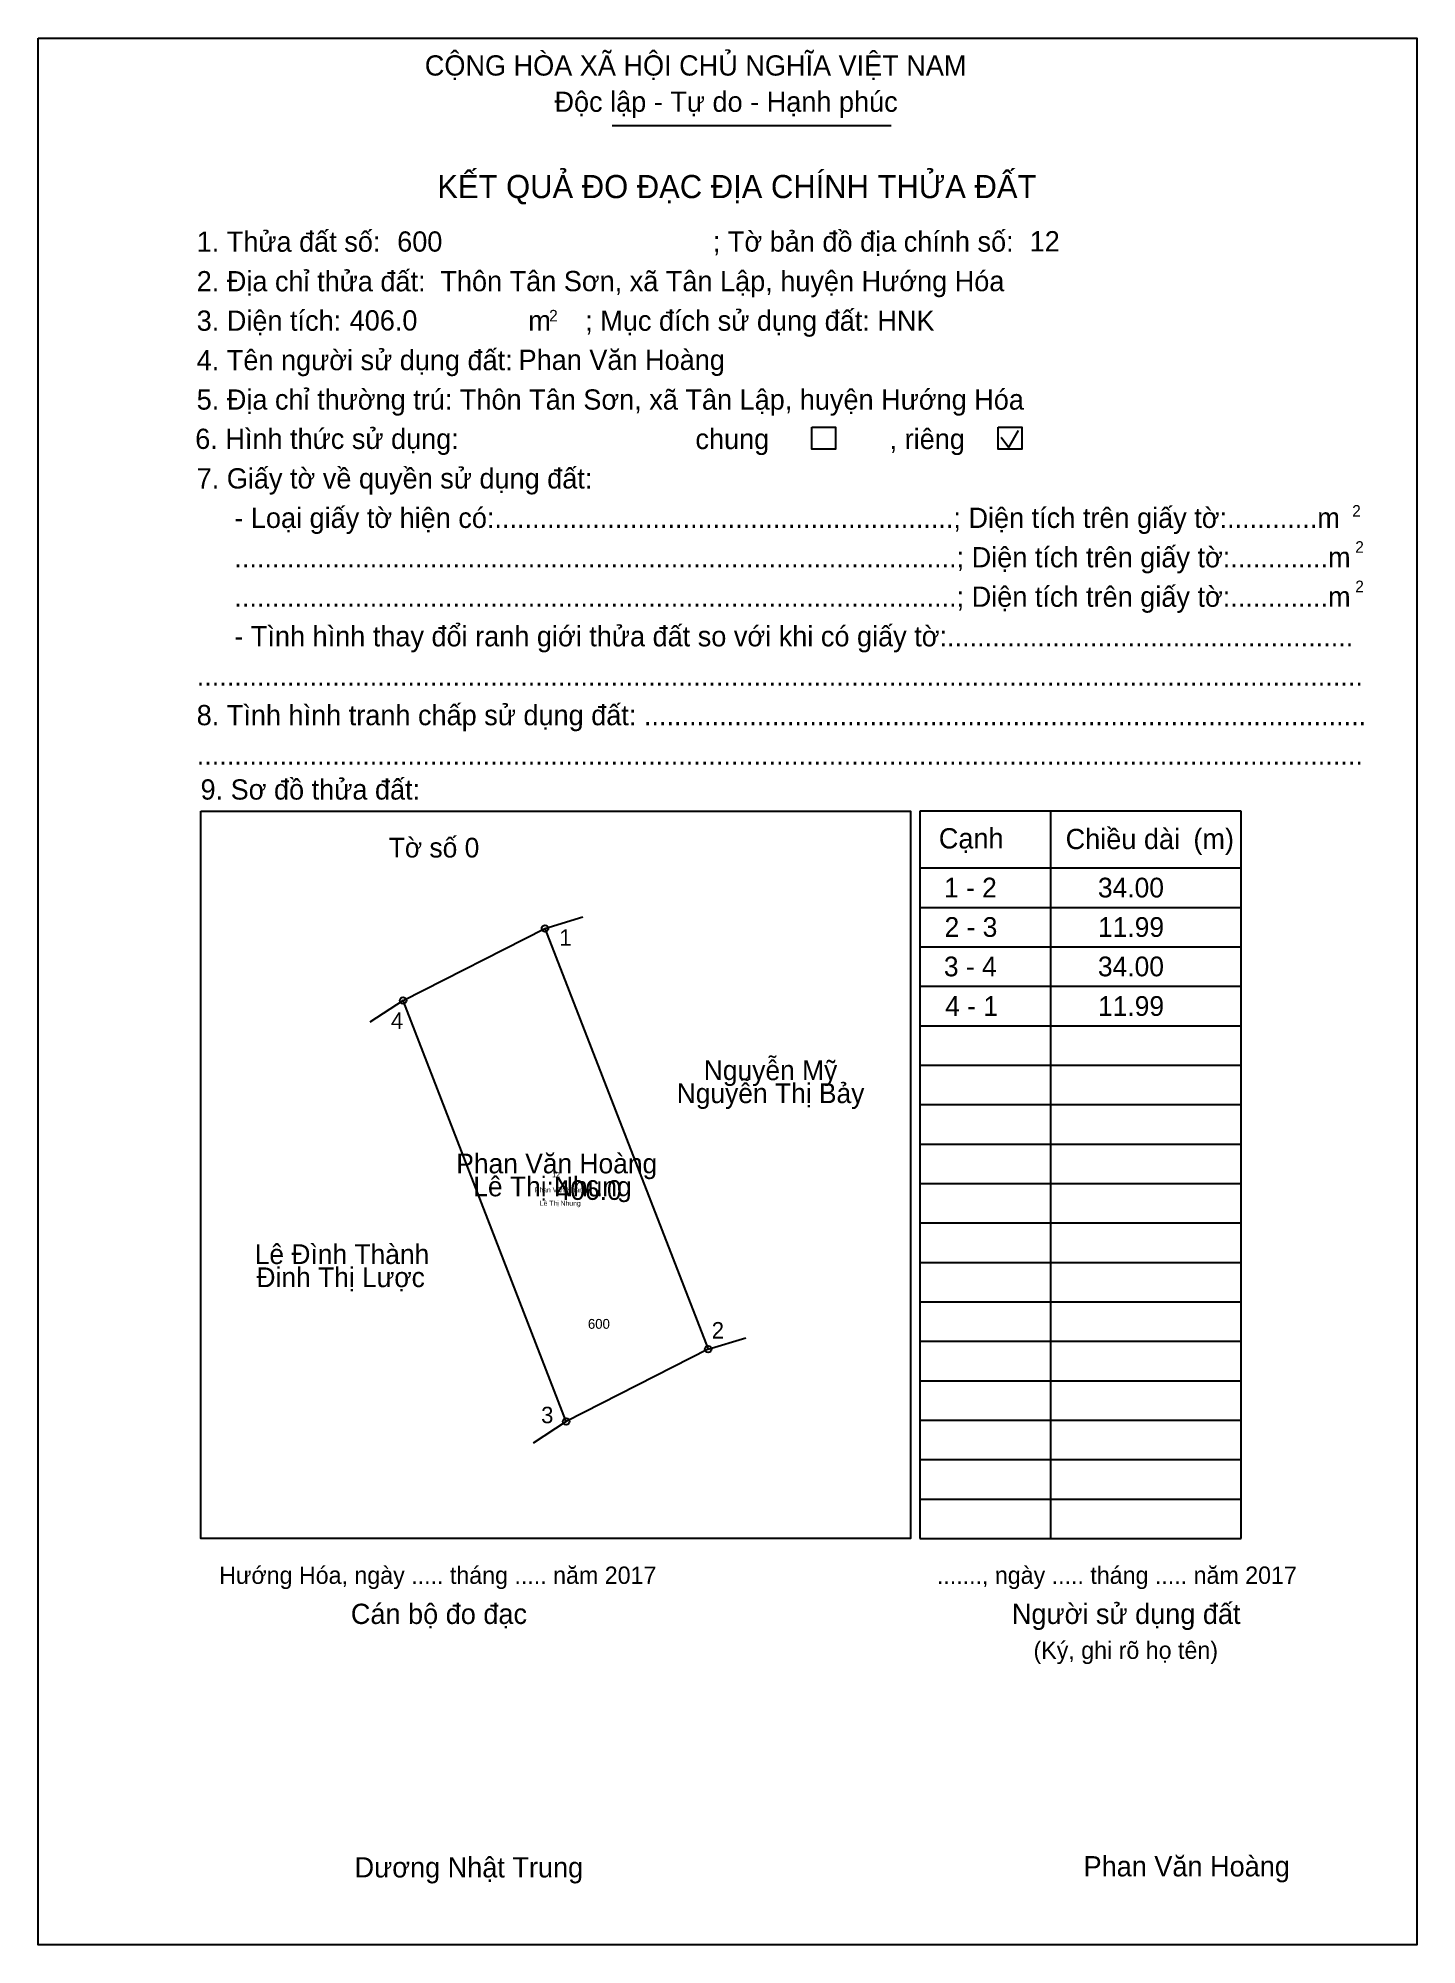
# Model space of a CAD drawing. Extents: x 548245 to 548349, y 1837802 to 1837945.
import ezdxf

# ---------------------------------------------------------------- set-up
doc = ezdxf.new("R2010")
doc.units = 0
for name, color, linetype in [('Level 1', 7, 'Continuous'), ('Level 10', 7, 'Continuous'), ('Level 11', 7, 'Continuous'), ('Level 13', 7, 'Continuous'), ('Level 15', 7, 'Continuous'), ('Level 18', 7, 'Continuous'), ('Level 2', 7, 'Continuous'), ('Level 21', 7, 'Continuous'), ('Level 27', 7, 'Continuous'), ('Level 36', 7, 'Continuous'), ('Level 48', 7, 'Continuous'), ('Level 50', 7, 'Continuous'), ('Level 52', 7, 'Continuous'), ('Level 6', 7, 'Continuous'), ('Level 9', 7, 'Continuous')]:
    doc.layers.add(name, color=color, linetype=linetype)

msp = doc.modelspace()

# ---------------------------------------------------------------- linework, layer by layer
at = {"layer": 'Level 1'}
for p, q in [((548245.05, 1837945.49), (548245.05, 1837945.49)), ((548288.28, 1837938.9), (548309.28, 1837938.9)), ((548317.57, 1837915.43), (548318.16, 1837914.66)), ((548318.16, 1837914.66), (548318.88, 1837915.95)), ((548257.29, 1837887.26), (548257.29, 1837887.26)), ((548335.64, 1837887.27), (548311.45, 1837887.27)), ((548311.45, 1837887.27), (548311.45, 1837832.49)), ((548321.28, 1837887.27), (548321.28, 1837832.49)), ((548335.64, 1837832.49), (548335.64, 1837887.27)), ((548311.45, 1837883), (548328.07, 1837883)), ((548328.07, 1837883), (548335.64, 1837883)), ((548311.45, 1837880.02), (548328.07, 1837880.02)), ((548328.07, 1837880.02), (548335.64, 1837880.02)), ((548311.45, 1837877.05), (548328.07, 1837877.05)), ((548328.07, 1837877.05), (548335.64, 1837877.05)), ((548311.45, 1837874.08), (548328.07, 1837874.08)), ((548328.07, 1837874.08), (548335.64, 1837874.08)), ((548311.45, 1837871.11), (548328.07, 1837871.11)), ((548328.07, 1837871.11), (548335.64, 1837871.11)), ((548311.45, 1837868.14), (548328.07, 1837868.14)), ((548328.07, 1837868.14), (548335.64, 1837868.14)), ((548311.45, 1837865.17), (548328.07, 1837865.17)), ((548328.07, 1837865.17), (548335.64, 1837865.17)), ((548311.45, 1837862.2), (548328.07, 1837862.2)), ((548328.07, 1837862.2), (548335.64, 1837862.2)), ((548311.45, 1837859.23), (548328.07, 1837859.23)), ((548328.07, 1837859.23), (548335.64, 1837859.23)), ((548311.45, 1837856.26), (548328.07, 1837856.26)), ((548328.07, 1837856.26), (548335.64, 1837856.26)), ((548311.45, 1837853.28), (548328.07, 1837853.28)), ((548328.07, 1837853.28), (548335.64, 1837853.28)), ((548311.45, 1837850.31), (548328.07, 1837850.31)), ((548328.07, 1837850.31), (548335.64, 1837850.31)), ((548311.45, 1837847.34), (548328.07, 1837847.34)), ((548328.07, 1837847.34), (548335.64, 1837847.34)), ((548311.45, 1837844.37), (548328.07, 1837844.37)), ((548328.07, 1837844.37), (548335.64, 1837844.37)), ((548311.45, 1837841.4), (548328.07, 1837841.4)), ((548328.07, 1837841.4), (548335.64, 1837841.4)), ((548311.45, 1837838.43), (548328.07, 1837838.43)), ((548328.07, 1837838.43), (548335.64, 1837838.43)), ((548311.45, 1837835.46), (548328.07, 1837835.46)), ((548328.07, 1837835.46), (548335.64, 1837835.46)), ((548310.75, 1837832.49), (548310.75, 1837832.49)), ((548311.45, 1837832.49), (548335.64, 1837832.49)), ((548335.64, 1837832.49), (548335.64, 1837833.02)), ((548348.88, 1837801.88), (548348.88, 1837801.88))]:
    msp.add_line(p, q, dxfattribs=at)
msp.add_lwpolyline([(548257.29, 1837887.26), (548310.75, 1837887.26), (548310.75, 1837832.49), (548257.29, 1837832.49)], close=True, dxfattribs=at)
at = {"layer": 'Level 10'}
msp.add_lwpolyline([(548272.53, 1837873), (548283.22, 1837878.44), (548295.51, 1837846.74), (548284.82, 1837841.3)], close=True, dxfattribs=at)
at = {"layer": 'Level 11'}
for centre in [(548283.22, 1837878.44), (548272.53, 1837873), (548272.53, 1837873), (548295.51, 1837846.74), (548284.82, 1837841.3)]:
    msp.add_circle(centre, 0.248, dxfattribs=at)
at = {"layer": 'Level 2'}
msp.add_lwpolyline([(548245.05, 1837945.49), (548348.88, 1837945.49), (548348.88, 1837801.88), (548245.05, 1837801.88)], close=True, dxfattribs=at)
at = {"layer": 'Level 27'}
for p, q in [((548283.22, 1837878.44), (548286.06, 1837879.31)), ((548272.53, 1837873), (548270.04, 1837871.38)), ((548295.51, 1837846.74), (548298.35, 1837847.61)), ((548284.82, 1837841.3), (548282.33, 1837839.68))]:
    msp.add_line(p, q, dxfattribs=at)
at = {"layer": 'Level 50'}
for points in [[(548303.31, 1837916.2), (548305.09, 1837916.2), (548305.09, 1837914.54), (548303.31, 1837914.54)], [(548317.34, 1837916.2), (548319.12, 1837916.2), (548319.12, 1837914.54), (548317.34, 1837914.54)]]:
    msp.add_lwpolyline(points, close=True, dxfattribs=at)

# ---------------------------------------------------------------- texts
at = {"layer": 'Level 1'}
for s, height, p in [('CỘNG HÒA XÃ HỘI CHỦ NGHĨA VIỆT NAM', 1.5251, (548274.17, 1837942.67)), ('Độc lập - Tự do - Hạnh phúc', 1.5251, (548283.93, 1837939.94)), ('KẾT QUẢ ĐO ĐẠC ĐỊA CHÍNH THỬA ĐẤT', 1.7432, (548275.11, 1837933.44)), ('1. Thửa đất số:', 1.5251, (548256.99, 1837929.4)), ('; Tờ bản đồ địa chính số:', 1.5251, (548295.86, 1837929.41)), ('2. Địa chỉ thửa đất:', 1.5251, (548256.99, 1837926.42)), ('3. Diện tích:', 1.5251, (548256.99, 1837923.45)), ('m', 1.53, (548281.96, 1837923.45)), ('2', 0.871, (548283.53, 1837924.15)), ('; Mục đích sử dụng đất: HNK', 1.5252, (548286.25, 1837923.45)), ('4. Tên người sử dụng đất:', 1.5251, (548256.99, 1837920.48)), ('5. Địa chỉ thường trú: Thôn Tân Sơn, xã Tân Lập, huyện Hướng Hóa', 1.5252, (548256.99, 1837917.51)), ('chung                , riêng', 1.5251, (548294.55, 1837914.54)), ('7. Giấy tờ về quyền sử dụng đất:', 1.5251, (548256.99, 1837911.57)), ('     - Loại giấy tờ hiện có:.............................................................; Diện tích trên giấy tờ:............m', 1.52513, (548256.99, 1837908.6)), ('2', 0.871, (548344.01, 1837909.45)), ('     ................................................................................................; Diện tích trên giấy tờ:.............m', 1.52513, (548256.99, 1837905.63)), ('2', 0.871, (548344.24, 1837906.73)), ('     ................................................................................................; Diện tích trên giấy tờ:.............m', 1.52513, (548256.99, 1837902.66)), ('2', 0.871, (548344.24, 1837903.76)), ('     - Tình hình thay đổi ranh giới thửa đất so với khi có giấy tờ:......................................................', 1.52513, (548256.99, 1837899.68)), ('...........................................................................................................................................................', 1.52513, (548256.99, 1837896.71)), ('8. Tình hình tranh chấp sử dụng đất: ................................................................................................', 1.52513, (548256.99, 1837893.74)), ('...........................................................................................................................................................', 1.52513, (548256.99, 1837890.77)), ('9. Sơ đồ thửa đất:', 1.5251, (548257.28, 1837888.14)), ('Cạnh', 1.525, (548312.88, 1837884.46)), ('Chiều dài', 1.525, (548322.43, 1837884.41)), ('(m)', 1.525, (548332.05, 1837884.43)), ('Hướng Hóa, ngày ..... tháng ..... năm 2017', 1.3073, (548258.68, 1837829.07)), ('......., ngày ..... tháng ..... năm 2017', 1.3073, (548312.73, 1837829.07)), ('Người sử dụng đất', 1.5251, (548318.38, 1837826.05)), ('Cán bộ đo đạc', 1.5252, (548268.6, 1837826.05)), ('(Ký, ghi rõ họ tên)', 1.3073, (548320.01, 1837823.42)), ('Dương Nhật Trung', 1.5252, (548268.88, 1837806.96))]:
    msp.add_text(s, height=height, dxfattribs=at).set_placement(p)
at = {"layer": 'Level 13'}
for s, height, p in [('Phan Văn Hoàng', 1.4856, (548276.54, 1837859.99)), ('Lê Thị Nhung', 1.4856, (548277.82, 1837858.26)), ('.', 1.49, (548283.33, 1837859.13)), ('406.0', 1.486, (548284.02, 1837857.99)), ('Phan Văn Hoàng', 0.3714, (548282.46, 1837858.56))]:
    msp.add_text(s, height=height, dxfattribs=at).set_placement(p)
at = {"layer": 'Level 15'}
msp.add_text('Lê Thị Nhung', height=0.3714, dxfattribs=at).set_placement((548282.83, 1837857.55))
at = {"layer": 'Level 18'}
msp.add_text('12', height=0.371, dxfattribs=at).set_placement((548283.77, 1837859.69))
at = {"layer": 'Level 21'}
msp.add_text('600', height=0.743, dxfattribs=at).set_placement((548286.45, 1837848.28))
at = {"layer": 'Level 36'}
for s, height, p in [('Tờ số 0', 1.486, (548271.45, 1837883.78)), ('Nguyễn Mỹ', 1.486, (548295.18, 1837867.01)), ('Nguyễn Thị Bảy', 1.4856, (548293.14, 1837865.28)), ('Lê Đình Thành', 1.4856, (548261.36, 1837853.16)), ('Đinh Thị Lược', 1.4856, (548261.49, 1837851.42))]:
    msp.add_text(s, height=height, dxfattribs=at).set_placement(p)
at = {"layer": 'Level 48'}
msp.add_text('6. Hình thức sử dụng:', height=1.5252, dxfattribs=at).set_placement((548256.88, 1837914.55))
at = {"layer": 'Level 52'}
for s, p in [('1 - 2', (548313.27, 1837880.77)), ('34.00', (548324.86, 1837880.77)), ('2 - 3', (548313.31, 1837877.8)), ('11.99', (548324.87, 1837877.8)), ('3 - 4', (548313.26, 1837874.83)), ('34.00', (548324.86, 1837874.83)), ('4 - 1', (548313.36, 1837871.85)), ('11.99', (548324.87, 1837871.85))]:
    msp.add_text(s, height=1.486, dxfattribs=at).set_placement(p)
at = {"layer": 'Level 6'}
for s, height, p in [('600', 1.525, (548272.09, 1837929.41)), ('12', 1.525, (548319.72, 1837929.43)), ('Thôn Tân Sơn, xã Tân Lập, huyện Hướng Hóa', 1.5252, (548275.34, 1837926.43)), ('406.0', 1.525, (548268.51, 1837923.47)), ('Phan Văn Hoàng', 1.5252, (548281.23, 1837920.5)), ('Phan Văn Hoàng', 1.5252, (548323.78, 1837807.04))]:
    msp.add_text(s, height=height, dxfattribs=at).set_placement(p)
at = {"layer": 'Level 9'}
for s, p in [('1', (548284.3, 1837877.13)), ('4', (548271.62, 1837870.87)), ('2', (548295.78, 1837847.55)), ('3', (548282.93, 1837841.17))]:
    msp.add_text(s, height=1.24, dxfattribs=at).set_placement(p)

doc.saveas('drawing.dxf')
